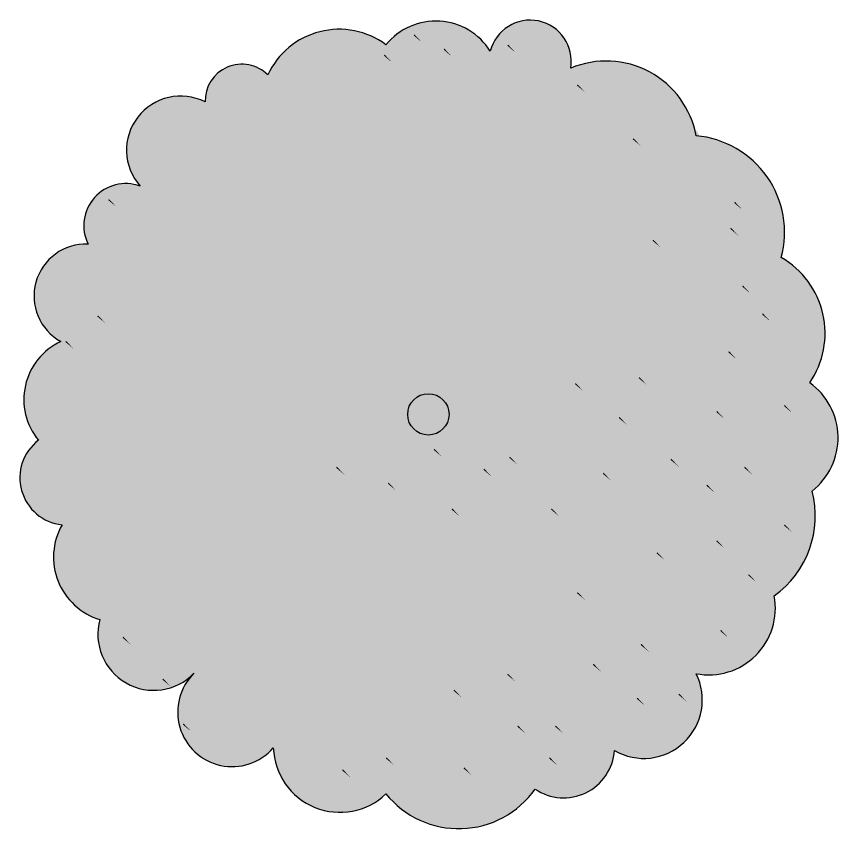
# Model space of a CAD drawing. Header units: metres. Extents: x 363418 to 1090844, y 5621240 to 16864471.
# Drawn here: x 1090836.27 to 1090844.18, y 16864463.42 to 16864471.23 of the extents above; entities that cross this region are included whole.
import ezdxf

# ---------------------------------------------------------------- set-up
doc = ezdxf.new("R2010")
doc.units = ezdxf.units.M
doc.header["$MEASUREMENT"] = 0
doc.layers.get('0').update_dxf_attribs({"color": 252})
doc.layers.add('HOUSE ENTRANCE', color=255, linetype='Continuous')
doc.layers.add('PFL-BAUM-2D-COL', color=7, linetype='Continuous')
doc.layers.get('0').off()
doc.layers.get('0').freeze()

# ---------------------------------------------------------------- blocks, each defined once
blk = doc.blocks.new('PFBDRC33')
h = blk.add_hatch(color=72)
edge = h.paths.add_edge_path()
edge.add_arc((-0.10735, 0.36852), 0.09435, 53.29827, 155.26435)
edge.add_arc((-0.2243, 0.37672), 0.04422, 45.02815, 181.5814)
edge.add_arc((-0.29797, 0.31748), 0.06507, 63.07611, 221.45398)
edge.add_arc((-0.36382, 0.22679), 0.05057, 70.25972, 205.92275)
edge.add_arc((-0.41167, 0.14213), 0.0626, 87.83435, 240.86239)
edge.add_arc((-0.40947, 0.01768), 0.07705, 115.09424, 219.33972)
edge.add_arc((-0.43433, -0.07625), 0.05691, 127.60232, 263.6733)
edge.add_arc((-0.37227, -0.17152), 0.07853, 150.47039, 253.12065)
edge.add_arc((-0.33021, -0.26445), 0.06726, 164.67232, 315.9546)
edge.add_arc((-0.23594, -0.35795), 0.06551, 134.49172, 319.07158)
edge.add_arc((-0.10631, -0.39818), 0.08018, 181.92224, 313.65698)
edge.add_arc((0.03656, -0.38557), 0.11246, 218.89624, 324.75846)
edge.add_arc((0.16269, -0.39965), 0.06129, 235.9949, 355.80187)
edge.add_arc((0.25903, -0.34318), 0.07039, 239.99213, 386.53527)
edge.add_arc((0.3372, -0.23309), 0.0801, 259.06005, 370.70846)
edge.add_arc((0.34698, -0.12206), 0.1183, 305.63666, 374.64566)
edge.add_arc((0.41167, -0.02815), 0.08108, 307.86781, 414.63773)
edge.add_arc((0.37229, 0.09748), 0.10483, 325.4071, 420.16728)
edge.add_arc((0.31193, 0.21872), 0.11653, 344.92951, 445.03848)
edge.add_arc((0.21384, 0.31472), 0.11002, 10.52021, 112.80877)
edge.add_arc((0.12242, 0.42441), 0.04947, 350.37317, 525.89117)
edge.add_arc((0.009, 0.3957), 0.0771, 31.91619, 141.05487)
blk.add_lwpolyline([(-0.05096, 0.44417, 0.476794), (-0.19304, 0.408, 0.678027), (-0.2685, 0.3755, 0.827109), (-0.34674, 0.2744, 0.672371), (-0.4093, 0.20469, 0.788535), (-0.44215, 0.08746, 0.489059), (-0.46906, -0.03116, 0.674959), (-0.4406, -0.13282, 0.480463), (-0.39508, -0.24667, 0.776255), (-0.28186, -0.31122, 1.040787), (-0.18645, -0.40087, 0.647763), (-0.05096, -0.45619, 0.497831), (0.12841, -0.45046, 0.576228), (0.22382, -0.40414, 0.743635), (0.322, -0.31173, 0.529743), (0.41591, -0.21821, 0.310551), (0.46144, -0.09215, 0.502783), (0.45859, 0.03797, 0.438762), (0.42444, 0.18842, 0.466887), (0.322, 0.33481, 0.478522), (0.17119, 0.41613, 0.961633), (0.07444, 0.43646, 0.5158)], format="xyb", close=True)
blk.add_circle((0, 0), 0.02485)
at = {"color": 94}
for points in [[(-0.00784, 0.4472), (-0.01672, 0.45671), (0.00534, 0.45693), (-0.00739, 0.47056)], [(-0.01757, 0.45544), (-0.01672, 0.45671), (-0.00784, 0.4472)], [(0.10467, 0.43497), (0.09579, 0.44448), (0.11784, 0.4447), (0.10511, 0.45833)], [(-0.04374, 0.42301), (-0.05262, 0.43251), (-0.03056, 0.43274), (-0.04329, 0.44636)], [(0.02807, 0.43019), (0.01919, 0.43969), (0.04125, 0.43992), (0.02852, 0.45354)], [(0.01833, 0.43842), (0.01919, 0.43969), (0.02807, 0.43019)], [(0.09493, 0.44321), (0.09579, 0.44448), (0.10467, 0.43497)], [(-0.05348, 0.43124), (-0.05262, 0.43251), (-0.04374, 0.42301)], [(0.18844, 0.38711), (0.17957, 0.39661), (0.20162, 0.39684), (0.18889, 0.41047)], [(0.17871, 0.39534), (0.17957, 0.39661), (0.18844, 0.38711)], [(-0.30614, 0.35396), (-0.31502, 0.36346), (-0.29296, 0.36369), (-0.30569, 0.37732)], [(0.25547, 0.32249), (0.24659, 0.332), (0.26865, 0.33222), (0.25592, 0.34585)], [(0.24573, 0.33073), (0.24659, 0.332), (0.25547, 0.32249)], [(-0.3752, 0.24934), (-0.38408, 0.25885), (-0.36203, 0.25907), (-0.37476, 0.2727)], [(0.37755, 0.24591), (0.36867, 0.25541), (0.39073, 0.25564), (0.378, 0.26927)], [(-0.38494, 0.25758), (-0.38408, 0.25885), (-0.3752, 0.24934)], [(0.36781, 0.25414), (0.36867, 0.25541), (0.37755, 0.24591)], [(0.37276, 0.2148), (0.36388, 0.2243), (0.38594, 0.22453), (0.37321, 0.23815)], [(0.27941, 0.20044), (0.27053, 0.20994), (0.29258, 0.21017), (0.27985, 0.22379)], [(0.36302, 0.22303), (0.36388, 0.2243), (0.37276, 0.2148)], [(0.26967, 0.20867), (0.27053, 0.20994), (0.27941, 0.20044)], [(0.38712, 0.14539), (0.37824, 0.1549), (0.4003, 0.15513), (0.38757, 0.16875)], [(0.37739, 0.15363), (0.37824, 0.1549), (0.38712, 0.14539)], [(-0.38843, 0.10949), (-0.39731, 0.119), (-0.37526, 0.11923), (-0.38799, 0.13285)], [(0.41106, 0.11189), (0.40218, 0.12139), (0.42424, 0.12162), (0.41151, 0.13525)], [(-0.39817, 0.11773), (-0.39731, 0.119), (-0.38843, 0.10949)], [(0.40132, 0.12012), (0.40218, 0.12139), (0.41106, 0.11189)], [(-0.42682, 0.07887), (-0.4357, 0.08838), (-0.41365, 0.0886), (-0.42638, 0.10223)], [(0.37037, 0.06642), (0.36149, 0.07592), (0.38354, 0.07615), (0.37081, 0.08977)], [(-0.43656, 0.08711), (-0.4357, 0.08838), (-0.42682, 0.07887)], [(0.36063, 0.07465), (0.36149, 0.07592), (0.37037, 0.06642)], [(0.18605, 0.02813), (0.17717, 0.03763), (0.19923, 0.03786), (0.1865, 0.05148)], [(0.26265, 0.03531), (0.25377, 0.04481), (0.27583, 0.04504), (0.2631, 0.05866)], [(0.25291, 0.04354), (0.25377, 0.04481), (0.26265, 0.03531)], [(0.17632, 0.03636), (0.17717, 0.03763), (0.18605, 0.02813)], [(0.43739, 0.0018), (0.42851, 0.0113), (0.45057, 0.01153), (0.43784, 0.02516)], [(0.23871, -0.01256), (0.22983, -0.00305), (0.25189, -0.00283), (0.23916, 0.0108)], [(0.356, -0.00538), (0.34712, 0.00413), (0.36918, 0.00435), (0.35645, 0.01798)], [(0.42765, 0.01004), (0.42851, 0.0113), (0.43739, 0.0018)], [(0.34627, 0.00286), (0.34712, 0.00413), (0.356, -0.00538)], [(0.22898, -0.00432), (0.22983, -0.00305), (0.23871, -0.01256)], [(0.0161, -0.05085), (0.00722, -0.04135), (0.02928, -0.04112), (0.01655, -0.02749)], [(-0.43511, -0.05564), (-0.44399, -0.04613), (-0.42193, -0.0459), (-0.43466, -0.03228)], [(0.10706, -0.06042), (0.09818, -0.05092), (0.12024, -0.05069), (0.10751, -0.03707)], [(0.30095, -0.06282), (0.29207, -0.05331), (0.31413, -0.05308), (0.3014, -0.03946)], [(-0.10119, -0.07239), (-0.11007, -0.06288), (-0.08801, -0.06266), (-0.10074, -0.04903)], [(0.00636, -0.04262), (0.00722, -0.04135), (0.0161, -0.05085)], [(0.38951, -0.07239), (0.38064, -0.06288), (0.40269, -0.06266), (0.38996, -0.04903)], [(0.07594, -0.07478), (0.06706, -0.06528), (0.08912, -0.06505), (0.07639, -0.05142)], [(0.09733, -0.05219), (0.09818, -0.05092), (0.10706, -0.06042)], [(0.21956, -0.07957), (0.21068, -0.07006), (0.23274, -0.06984), (0.22001, -0.05621)], [(0.29121, -0.05458), (0.29207, -0.05331), (0.30095, -0.06282)], [(-0.11093, -0.06415), (-0.11007, -0.06288), (-0.10119, -0.07239)], [(-0.03896, -0.09153), (-0.04784, -0.08203), (-0.02578, -0.0818), (-0.03851, -0.06818)], [(0.06621, -0.06655), (0.06706, -0.06528), (0.07594, -0.07478)], [(0.37978, -0.06415), (0.38064, -0.06288), (0.38951, -0.07239)], [(0.20983, -0.07133), (0.21068, -0.07006), (0.21956, -0.07957)], [(0.34403, -0.09393), (0.33516, -0.08442), (0.35721, -0.0842), (0.34448, -0.07057)], [(-0.04869, -0.0833), (-0.04784, -0.08203), (-0.03896, -0.09153)], [(0.3343, -0.08569), (0.33516, -0.08442), (0.34403, -0.09393)], [(0.03764, -0.12265), (0.02876, -0.11314), (0.05082, -0.11291), (0.03809, -0.09929)], [(0.15733, -0.12265), (0.14845, -0.11314), (0.17051, -0.11291), (0.15778, -0.09929)], [(0.02791, -0.11441), (0.02876, -0.11314), (0.03764, -0.12265)], [(0.14759, -0.11441), (0.14845, -0.11314), (0.15733, -0.12265)], [(0.43739, -0.14179), (0.42851, -0.13229), (0.45057, -0.13206), (0.43784, -0.11843)], [(-0.40638, -0.15615), (-0.41526, -0.14665), (-0.39321, -0.14642), (-0.40594, -0.13279)], [(0.356, -0.16094), (0.34712, -0.15143), (0.36918, -0.15121), (0.35645, -0.13758)], [(0.42765, -0.13356), (0.42851, -0.13229), (0.43739, -0.14179)], [(0.28419, -0.1753), (0.27531, -0.16579), (0.29737, -0.16556), (0.28464, -0.15194)], [(0.34627, -0.1527), (0.34712, -0.15143), (0.356, -0.16094)], [(0.27446, -0.16706), (0.27531, -0.16579), (0.28419, -0.1753)], [(0.3943, -0.20162), (0.38542, -0.19212), (0.40748, -0.19189), (0.39475, -0.17826)], [(0.38457, -0.19339), (0.38542, -0.19212), (0.3943, -0.20162)], [(0.18844, -0.22316), (0.17957, -0.21366), (0.20162, -0.21343), (0.18889, -0.1998)], [(0.17871, -0.21493), (0.17957, -0.21366), (0.18844, -0.22316)], [(0.36079, -0.26863), (0.35191, -0.25913), (0.37397, -0.2589), (0.36124, -0.24527)], [(-0.35804, -0.27676), (-0.36692, -0.26726), (-0.34486, -0.26703), (-0.35759, -0.25341)], [(0.26504, -0.28539), (0.25616, -0.27588), (0.27822, -0.27565), (0.26549, -0.26203)], [(0.35106, -0.2604), (0.35191, -0.25913), (0.36079, -0.26863)], [(-0.36777, -0.26853), (-0.36692, -0.26726), (-0.35804, -0.27676)], [(0.25531, -0.27715), (0.25616, -0.27588), (0.26504, -0.28539)], [(0.20759, -0.30932), (0.19871, -0.29981), (0.22077, -0.29958), (0.20804, -0.28596)], [(-0.31016, -0.32702), (-0.31904, -0.31752), (-0.29699, -0.31729), (-0.30972, -0.30366)], [(0.10467, -0.32128), (0.09579, -0.31178), (0.11784, -0.31155), (0.10511, -0.29793)], [(0.19786, -0.30108), (0.19871, -0.29981), (0.20759, -0.30932)], [(0.09493, -0.31305), (0.09579, -0.31178), (0.10467, -0.32128)], [(-0.3199, -0.31879), (-0.31904, -0.31752), (-0.31016, -0.32702)], [(0.04004, -0.34043), (0.03116, -0.33092), (0.05321, -0.3307), (0.04049, -0.31707)], [(0.31052, -0.34522), (0.30164, -0.33571), (0.3237, -0.33548), (0.31097, -0.32186)], [(0.0303, -0.33219), (0.03116, -0.33092), (0.04004, -0.34043)], [(0.26026, -0.35), (0.25138, -0.3405), (0.27343, -0.34027), (0.2607, -0.32664)], [(0.30079, -0.33698), (0.30164, -0.33571), (0.31052, -0.34522)], [(0.25052, -0.34177), (0.25138, -0.3405), (0.26026, -0.35)], [(-0.28551, -0.38111), (-0.29439, -0.37161), (-0.27233, -0.37138), (-0.28506, -0.35776)], [(0.11663, -0.38351), (0.10775, -0.374), (0.12981, -0.37377), (0.11708, -0.36015)], [(0.16211, -0.38351), (0.15323, -0.374), (0.17529, -0.37377), (0.16256, -0.36015)], [(-0.29524, -0.37288), (-0.29439, -0.37161), (-0.28551, -0.38111)], [(0.1069, -0.37527), (0.10775, -0.374), (0.11663, -0.38351)], [(0.15238, -0.37527), (0.15323, -0.374), (0.16211, -0.38351)], [(-0.04135, -0.4218), (-0.05023, -0.41229), (-0.02817, -0.41207), (-0.0409, -0.39844)], [(0.15493, -0.4218), (0.14605, -0.41229), (0.16811, -0.41207), (0.15538, -0.39844)], [(-0.09401, -0.43616), (-0.10289, -0.42665), (-0.08083, -0.42643), (-0.09356, -0.4128)], [(-0.05108, -0.41356), (-0.05023, -0.41229), (-0.04135, -0.4218)], [(0.052, -0.43376), (0.04312, -0.42426), (0.06518, -0.42403), (0.05245, -0.41041)], [(0.1452, -0.41356), (0.14605, -0.41229), (0.15493, -0.4218)], [(0.04227, -0.42553), (0.04312, -0.42426), (0.052, -0.43376)], [(-0.10375, -0.42792), (-0.10289, -0.42665), (-0.09401, -0.43616)]]:
    blk.add_solid(points, dxfattribs=at)
at = {"color": 74}
for points in [[(0.10386, 0.45609), (0.1205, 0.4675), (0.1156, 0.4525), (0.12236, 0.45713)], [(-0.00148, 0.45185), (0.01515, 0.46326), (0.01026, 0.44826), (0.01701, 0.4529)], [(0.12062, 0.43933), (0.13725, 0.45075), (0.13236, 0.43575), (0.13911, 0.44038)], [(0.1469, 0.43946), (0.16354, 0.45087), (0.15865, 0.43587), (0.1654, 0.44051)], [(0.0391, 0.43312), (0.05574, 0.44453), (0.05084, 0.42953), (0.0576, 0.43417)], [(0.06193, 0.42044), (0.07857, 0.43185), (0.07367, 0.41685), (0.08043, 0.42149)], [(0.03403, 0.40903), (0.05066, 0.42044), (0.04577, 0.40544), (0.05252, 0.41008)], [(0.19637, 0.41157), (0.213, 0.42298), (0.20811, 0.40798), (0.21486, 0.41261)], [(0.07993, 0.40104), (0.09656, 0.41245), (0.09167, 0.39745), (0.09842, 0.40209)], [(0.22115, 0.39865), (0.23779, 0.41006), (0.23289, 0.39506), (0.23965, 0.3997)], [(0.14456, 0.38908), (0.16119, 0.40049), (0.1563, 0.38549), (0.16305, 0.39012)], [(0.2044, 0.38429), (0.22103, 0.3957), (0.21614, 0.3807), (0.22289, 0.38534)], [(0.21397, 0.37711), (0.23061, 0.38852), (0.22571, 0.37352), (0.23247, 0.37816)], [(0.24076, 0.3824), (0.25739, 0.39381), (0.2525, 0.37881), (0.25925, 0.38345)], [(0.26185, 0.36514), (0.27848, 0.37656), (0.27359, 0.36156), (0.28034, 0.36619)], [(0.12301, 0.35796), (0.13965, 0.36938), (0.13475, 0.35438), (0.14151, 0.35901)], [(0.29057, 0.35318), (0.3072, 0.36459), (0.30231, 0.34959), (0.30906, 0.35422)], [(-0.33376, 0.34309), (-0.31713, 0.35451), (-0.32202, 0.33951), (-0.31527, 0.34414)], [(0.25945, 0.33403), (0.27609, 0.34544), (0.27119, 0.33044), (0.27795, 0.33508)], [(0.29057, 0.31728), (0.3072, 0.32869), (0.30231, 0.31369), (0.30906, 0.31833)], [(-0.36086, 0.31393), (-0.34423, 0.32534), (-0.34912, 0.31034), (-0.34237, 0.31498)], [(0.3169, 0.29813), (0.33353, 0.30955), (0.32864, 0.29455), (0.3354, 0.29918)], [(0.21876, 0.28856), (0.23539, 0.29997), (0.2305, 0.28497), (0.23725, 0.28961)], [(0.281, 0.28856), (0.29763, 0.29997), (0.29274, 0.28497), (0.29949, 0.28961)], [(0.34802, 0.29095), (0.36465, 0.30237), (0.35976, 0.28737), (0.36651, 0.292)], [(0.35236, 0.27969), (0.36899, 0.29111), (0.3641, 0.27611), (0.37086, 0.28074)], [(0.39295, 0.26701), (0.40958, 0.27843), (0.40469, 0.26343), (0.41144, 0.26806)], [(0.3169, 0.25745), (0.33353, 0.26886), (0.32864, 0.25386), (0.3354, 0.2585)], [(0.38534, 0.2556), (0.40197, 0.26701), (0.39708, 0.25202), (0.40383, 0.25665)], [(0.34982, 0.2518), (0.36646, 0.26321), (0.36157, 0.24821), (0.36832, 0.25284)], [(0.34095, 0.24546), (0.35758, 0.25687), (0.35269, 0.24187), (0.35944, 0.2465)], [(0.3935, 0.22873), (0.41013, 0.24014), (0.40524, 0.22514), (0.41199, 0.22978)], [(0.33207, 0.2239), (0.3487, 0.23531), (0.34381, 0.22032), (0.35056, 0.22495)], [(0.35363, 0.22517), (0.37026, 0.23658), (0.36537, 0.22158), (0.37212, 0.22622)], [(0.39421, 0.20742), (0.41085, 0.21883), (0.40595, 0.20383), (0.41271, 0.20846)], [(-0.27459, 0.20275), (-0.25796, 0.21416), (-0.26285, 0.19916), (-0.25609, 0.20379)], [(0.32408, 0.2024), (0.34072, 0.21382), (0.33582, 0.19882), (0.34258, 0.20345)], [(-0.4167, 0.18669), (-0.40007, 0.1981), (-0.40496, 0.18311), (-0.39821, 0.18774)], [(0.28339, 0.19523), (0.30002, 0.20664), (0.29513, 0.19164), (0.30188, 0.19627)], [(0.40547, 0.19283), (0.4221, 0.20424), (0.41721, 0.18925), (0.42396, 0.19388)], [(0.3552, 0.18326), (0.37183, 0.19467), (0.36694, 0.17967), (0.37369, 0.18431)], [(-0.45106, 0.16773), (-0.43443, 0.17914), (-0.43932, 0.16414), (-0.43257, 0.16877)], [(0.30015, 0.1689), (0.31678, 0.18031), (0.31189, 0.16531), (0.31864, 0.16995)], [(-0.13152, 0.15932), (-0.11488, 0.17074), (-0.11978, 0.15574), (-0.11302, 0.16037)], [(-0.47387, 0.14911), (-0.45723, 0.16052), (-0.46213, 0.14552), (-0.45537, 0.15015)], [(0.2427, 0.15454), (0.25933, 0.16595), (0.25444, 0.15095), (0.26119, 0.15559)], [(0.32887, 0.15454), (0.3455, 0.16595), (0.34061, 0.15095), (0.34736, 0.15559)], [(0.40055, 0.14909), (0.41719, 0.1605), (0.4123, 0.1455), (0.41905, 0.15014)], [(0.37519, 0.13007), (0.39182, 0.14148), (0.38693, 0.12648), (0.39368, 0.13112)], [(0.42338, 0.12627), (0.44002, 0.13768), (0.43512, 0.12268), (0.44188, 0.12731)], [(0.44616, 0.11625), (0.46279, 0.12766), (0.4579, 0.11266), (0.46465, 0.1173)], [(0.281, 0.10668), (0.29763, 0.11809), (0.29274, 0.10309), (0.29949, 0.10772)], [(0.34563, 0.10668), (0.36226, 0.11809), (0.35737, 0.10309), (0.36412, 0.10772)], [(0.38392, 0.10428), (0.40056, 0.1157), (0.39567, 0.1007), (0.40242, 0.10533)], [(0.40816, 0.10217), (0.4248, 0.11359), (0.41991, 0.09859), (0.42666, 0.10322)], [(0.42465, 0.10091), (0.44128, 0.11232), (0.43639, 0.09732), (0.44315, 0.10195)], [(0.30493, 0.09232), (0.32157, 0.10373), (0.31667, 0.08873), (0.32343, 0.09336)], [(0.38787, 0.08442), (0.40451, 0.09584), (0.39961, 0.08084), (0.40637, 0.08547)], [(0.40547, 0.08035), (0.4221, 0.09176), (0.41721, 0.07676), (0.42396, 0.0814)], [(0.45002, 0.08062), (0.46665, 0.09203), (0.46176, 0.07703), (0.46851, 0.08167)], [(0.29057, 0.06599), (0.3072, 0.0774), (0.30231, 0.0624), (0.30906, 0.06704)], [(0.34348, 0.06413), (0.36012, 0.07555), (0.35522, 0.06055), (0.36198, 0.06518)], [(0.39295, 0.05906), (0.40958, 0.07048), (0.40469, 0.05548), (0.41144, 0.06011)], [(0.4294, 0.0636), (0.44604, 0.07501), (0.44115, 0.06001), (0.4479, 0.06465)], [(0.38153, 0.05403), (0.39816, 0.06544), (0.39327, 0.05044), (0.40002, 0.05507)], [(-0.46959, 0.04716), (-0.45296, 0.05857), (-0.45785, 0.04357), (-0.45109, 0.0482)], [(0.32887, 0.04206), (0.3455, 0.05347), (0.34061, 0.03847), (0.34736, 0.04311)], [(0.38026, 0.04004), (0.3969, 0.05146), (0.392, 0.03646), (0.39876, 0.04109)], [(0.41958, 0.04765), (0.43621, 0.05906), (0.43132, 0.04406), (0.43807, 0.0487)], [(0.35041, 0.03009), (0.36705, 0.04151), (0.36215, 0.02651), (0.36891, 0.03114)], [(0.4348, 0.03243), (0.45143, 0.04385), (0.44654, 0.02885), (0.45329, 0.03348)], [(0.29296, 0.0277), (0.3096, 0.03911), (0.30471, 0.02411), (0.31146, 0.02875)], [(0.3828, 0.01849), (0.39943, 0.0299), (0.39454, 0.0149), (0.40129, 0.01953)], [(0.39829, 0.0277), (0.41492, 0.03911), (0.41003, 0.02411), (0.41678, 0.02875)], [(-0.47541, 0.01813), (-0.45878, 0.02954), (-0.46367, 0.01454), (-0.45692, 0.01917)], [(0.09189, 0.01095), (0.10853, 0.02236), (0.10364, 0.00736), (0.11039, 0.01199)], [(0.32826, 0.01722), (0.3449, 0.02863), (0.34001, 0.01363), (0.34676, 0.01827)], [(0.40943, 0.01722), (0.42607, 0.02863), (0.42117, 0.01363), (0.42793, 0.01827)], [(0.41958, 0.002), (0.43621, 0.01342), (0.43132, -0.00158), (0.43807, 0.00305)], [(0.30015, -0.01059), (0.31678, 0.00082), (0.31189, -0.01418), (0.31864, -0.00954)], [(0.39111, -0.00341), (0.40774, 0.008), (0.40285, -0.007), (0.4096, -0.00236)], [(0.44368, -0.00434), (0.46031, 0.00708), (0.45542, -0.00792), (0.46217, -0.00329)], [(-0.46576, -0.01194), (-0.44913, -0.00053), (-0.45402, -0.01553), (-0.44727, -0.0109)], [(0.32192, -0.01321), (0.33856, -0.0018), (0.33366, -0.0168), (0.34042, -0.01217)], [(0.41958, -0.01955), (0.43621, -0.00814), (0.43132, -0.02314), (0.43807, -0.01851)], [(0.45128, -0.01702), (0.46792, -0.0056), (0.46303, -0.0206), (0.46978, -0.01597)], [(0.17807, -0.02734), (0.1947, -0.01593), (0.18981, -0.03093), (0.19656, -0.0263)], [(0.32192, -0.03096), (0.33856, -0.01955), (0.33366, -0.03455), (0.34042, -0.02992)], [(0.35236, -0.02589), (0.36899, -0.01448), (0.3641, -0.02948), (0.37086, -0.02485)], [(0.37773, -0.02209), (0.39436, -0.01068), (0.38947, -0.02568), (0.39622, -0.02104)], [(0.40786, -0.03452), (0.42449, -0.02311), (0.4196, -0.03811), (0.42636, -0.03348)], [(0.1278, -0.04649), (0.14443, -0.03508), (0.13954, -0.05008), (0.14629, -0.04544)], [(0.23188, -0.04618), (0.24851, -0.03477), (0.24362, -0.04977), (0.25037, -0.04513)], [(0.35999, -0.0441), (0.37662, -0.03268), (0.37173, -0.04768), (0.37848, -0.04305)], [(0.3935, -0.04888), (0.41013, -0.03747), (0.40524, -0.05247), (0.41199, -0.04784)], [(0.43607, -0.04872), (0.4527, -0.0373), (0.44781, -0.0523), (0.45456, -0.04767)], [(0.25471, -0.05886), (0.27134, -0.04745), (0.26645, -0.06245), (0.2732, -0.05781)], [(0.32826, -0.05506), (0.3449, -0.04364), (0.34001, -0.05864), (0.34676, -0.05401)], [(0.41704, -0.06013), (0.43368, -0.04872), (0.42878, -0.06372), (0.43554, -0.05908)], [(0.35617, -0.07027), (0.3728, -0.05886), (0.36791, -0.07386), (0.37466, -0.06923)], [(0.44494, -0.08042), (0.46158, -0.069), (0.45668, -0.084), (0.46344, -0.07937)], [(0.26992, -0.08929), (0.28656, -0.07788), (0.28167, -0.09288), (0.28842, -0.08825)], [(0.29057, -0.08717), (0.3072, -0.07576), (0.30231, -0.09076), (0.30906, -0.08613)], [(0.39548, -0.08295), (0.41211, -0.07154), (0.40722, -0.08654), (0.41398, -0.08191)], [(0.40309, -0.08802), (0.41972, -0.07661), (0.41483, -0.09161), (0.42159, -0.08698)], [(0.24748, -0.09435), (0.26412, -0.08294), (0.25923, -0.09794), (0.26598, -0.09331)], [(0.31051, -0.0931), (0.32714, -0.08168), (0.32225, -0.09668), (0.329, -0.09205)], [(0.41831, -0.10451), (0.43494, -0.0931), (0.43005, -0.1081), (0.4368, -0.10346)], [(0.07035, -0.1135), (0.08698, -0.10209), (0.08209, -0.11709), (0.08885, -0.11245)], [(0.26485, -0.11085), (0.28149, -0.09944), (0.27659, -0.11444), (0.28335, -0.1098)], [(0.28895, -0.11972), (0.30558, -0.10831), (0.30069, -0.12331), (0.30744, -0.11868)], [(0.32065, -0.11465), (0.33729, -0.10324), (0.3324, -0.11824), (0.33915, -0.11361)], [(0.39041, -0.11085), (0.40704, -0.09944), (0.40215, -0.11444), (0.4089, -0.1098)], [(0.39829, -0.11111), (0.41492, -0.09969), (0.41003, -0.11469), (0.41678, -0.11006)], [(0.44377, -0.11111), (0.4604, -0.09969), (0.45551, -0.11469), (0.46226, -0.11006)], [(-0.21583, -0.12421), (-0.19919, -0.11279), (-0.20409, -0.12779), (-0.19733, -0.12316)], [(0.30493, -0.12307), (0.32157, -0.11166), (0.31667, -0.12666), (0.32343, -0.12203)], [(0.17567, -0.13504), (0.19231, -0.12363), (0.18741, -0.13862), (0.19417, -0.13399)], [(0.23791, -0.13504), (0.25454, -0.12363), (0.24965, -0.13862), (0.2564, -0.13399)], [(0.25978, -0.13494), (0.27641, -0.12353), (0.27152, -0.13853), (0.27827, -0.13389)], [(0.37138, -0.13748), (0.38802, -0.12606), (0.38313, -0.14106), (0.38988, -0.13643)], [(0.40055, -0.13114), (0.41719, -0.11972), (0.4123, -0.13472), (0.41905, -0.13009)], [(0.3935, -0.15179), (0.41013, -0.14038), (0.40524, -0.15538), (0.41199, -0.15074)], [(-0.42275, -0.16854), (-0.40612, -0.15713), (-0.41101, -0.17213), (-0.40426, -0.1675)], [(0.29529, -0.16284), (0.31192, -0.15142), (0.30703, -0.16642), (0.31378, -0.16179)], [(0.36717, -0.16136), (0.3838, -0.14995), (0.37891, -0.16495), (0.38566, -0.16032)], [(0.41324, -0.16664), (0.42987, -0.15523), (0.42498, -0.17023), (0.43173, -0.16559)], [(0.32408, -0.17572), (0.34072, -0.16431), (0.33582, -0.17931), (0.34258, -0.17468)], [(0.4318, -0.17572), (0.44843, -0.16431), (0.44354, -0.17931), (0.45029, -0.17468)], [(0.21876, -0.18051), (0.23539, -0.1691), (0.2305, -0.1841), (0.23725, -0.17946)], [(0.2427, -0.18051), (0.25933, -0.1691), (0.25444, -0.1841), (0.26119, -0.17946)], [(0.42701, -0.18769), (0.44364, -0.17628), (0.43875, -0.19128), (0.44551, -0.18664)], [(0.28134, -0.19454), (0.29797, -0.18312), (0.29308, -0.19812), (0.29983, -0.19349)], [(0.41451, -0.19327), (0.43114, -0.18186), (0.42625, -0.19686), (0.433, -0.19222)], [(0.31305, -0.19961), (0.32968, -0.1882), (0.32479, -0.2032), (0.33154, -0.19856)], [(0.36956, -0.19965), (0.3862, -0.18824), (0.3813, -0.20324), (0.38806, -0.19861)], [(0.21637, -0.21401), (0.233, -0.2026), (0.22811, -0.2176), (0.23486, -0.21297)], [(0.25227, -0.20923), (0.2689, -0.19781), (0.26401, -0.21281), (0.27077, -0.20818)], [(0.33605, -0.2188), (0.35268, -0.20739), (0.34779, -0.22239), (0.35454, -0.21775)], [(-0.39655, -0.22768), (-0.37992, -0.21626), (-0.38481, -0.23126), (-0.37805, -0.22663)], [(0.25724, -0.2275), (0.27388, -0.21609), (0.26898, -0.23109), (0.27574, -0.22646)], [(0.29775, -0.22359), (0.31438, -0.21217), (0.30949, -0.22717), (0.31625, -0.22254)], [(0.24202, -0.23765), (0.25866, -0.22624), (0.25376, -0.24123), (0.26052, -0.2366)], [(0.34222, -0.23384), (0.35885, -0.22243), (0.35396, -0.23743), (0.36071, -0.2328)], [(0.29402, -0.23892), (0.31065, -0.2275), (0.30576, -0.2425), (0.31252, -0.23787)], [(0.38026, -0.24526), (0.3969, -0.23384), (0.392, -0.24884), (0.39876, -0.24421)], [(0.23312, -0.2547), (0.24976, -0.24329), (0.24486, -0.25829), (0.25162, -0.25365)], [(0.26903, -0.24991), (0.28566, -0.2385), (0.28077, -0.2535), (0.28752, -0.24887)], [(0.30972, -0.25231), (0.32635, -0.24089), (0.32146, -0.25589), (0.32821, -0.25126)], [(-0.09787, -0.26808), (-0.08123, -0.25667), (-0.08613, -0.27167), (-0.07937, -0.26703)], [(0.37435, -0.26666), (0.39098, -0.25525), (0.38609, -0.27025), (0.39284, -0.26562)], [(0.18525, -0.26906), (0.20188, -0.25765), (0.19699, -0.27264), (0.20374, -0.26801)], [(0.28007, -0.27062), (0.2967, -0.2592), (0.29181, -0.2742), (0.29857, -0.26957)], [(0.31813, -0.2698), (0.33477, -0.25839), (0.32988, -0.27339), (0.33663, -0.26876)], [(0.33857, -0.28768), (0.35521, -0.27627), (0.35031, -0.29127), (0.35707, -0.28664)], [(-0.38684, -0.29299), (-0.37021, -0.28158), (-0.3751, -0.29658), (-0.36835, -0.29194)], [(0.15652, -0.2906), (0.17316, -0.27918), (0.16826, -0.29418), (0.17502, -0.28955)], [(0.29775, -0.29299), (0.31438, -0.28158), (0.30949, -0.29658), (0.31625, -0.29194)], [(0.35041, -0.2906), (0.36705, -0.27918), (0.36215, -0.29418), (0.36891, -0.28955)], [(0.22046, -0.29851), (0.2371, -0.2871), (0.2322, -0.3021), (0.23896, -0.29747)], [(0.24076, -0.30739), (0.25739, -0.29598), (0.2525, -0.31097), (0.25925, -0.30634)], [(0.31302, -0.30556), (0.32966, -0.29415), (0.32477, -0.30915), (0.33152, -0.30452)], [(0.2788, -0.31373), (0.29544, -0.30232), (0.29054, -0.31731), (0.2973, -0.31268)], [(0.13498, -0.33367), (0.15161, -0.32226), (0.14672, -0.33726), (0.15347, -0.33263)], [(0.20918, -0.33607), (0.22582, -0.32466), (0.22093, -0.33965), (0.22768, -0.33502)], [(0.26704, -0.32855), (0.28367, -0.31714), (0.27878, -0.33214), (0.28553, -0.32751)], [(-0.29817, -0.33881), (-0.28153, -0.32739), (-0.28643, -0.34239), (-0.27967, -0.33776)], [(-0.27534, -0.34641), (-0.2587, -0.335), (-0.2636, -0.35), (-0.25684, -0.34537)], [(0.22554, -0.34416), (0.24217, -0.33275), (0.23728, -0.34775), (0.24403, -0.34311)], [(0.28134, -0.34289), (0.29797, -0.33148), (0.29308, -0.34648), (0.29983, -0.34184)], [(0.20271, -0.35684), (0.21934, -0.34543), (0.21445, -0.36043), (0.2212, -0.35579)], [(-0.26646, -0.35783), (-0.24983, -0.34641), (-0.25472, -0.36141), (-0.24797, -0.35678)], [(-0.04455, -0.36718), (-0.02791, -0.35577), (-0.03281, -0.37077), (-0.02605, -0.36613)], [(0.02726, -0.36718), (0.0439, -0.35577), (0.03901, -0.37077), (0.04576, -0.36613)], [(0.13422, -0.36064), (0.15086, -0.34923), (0.14596, -0.36423), (0.15272, -0.3596)], [(0.281, -0.36239), (0.29763, -0.35098), (0.29274, -0.36598), (0.29949, -0.36135)], [(0.21666, -0.37713), (0.23329, -0.36571), (0.2284, -0.38071), (0.23515, -0.37608)], [(0.26193, -0.37453), (0.27856, -0.36312), (0.27367, -0.37812), (0.28042, -0.37348)], [(0.29529, -0.37079), (0.31192, -0.35937), (0.30703, -0.37437), (0.31378, -0.36974)], [(-0.25998, -0.38633), (-0.24335, -0.37491), (-0.24824, -0.38991), (-0.24148, -0.38528)], [(0.06317, -0.37915), (0.0798, -0.36773), (0.07491, -0.38273), (0.08166, -0.3781)], [(0.19722, -0.38154), (0.21385, -0.37013), (0.20896, -0.38513), (0.21571, -0.38049)], [(-0.24138, -0.39497), (-0.22474, -0.38355), (-0.22963, -0.39855), (-0.22288, -0.39392)], [(-0.14029, -0.3959), (-0.12366, -0.38449), (-0.12855, -0.39949), (-0.1218, -0.39485)], [(0.04881, -0.3935), (0.06544, -0.38209), (0.06055, -0.39709), (0.0673, -0.39246)], [(0.08222, -0.39488), (0.09886, -0.38347), (0.09397, -0.39847), (0.10072, -0.39383)], [(0.171, -0.39488), (0.18763, -0.38347), (0.18274, -0.39847), (0.1895, -0.39383)], [(0.23822, -0.39488), (0.25485, -0.38347), (0.24996, -0.39847), (0.25671, -0.39383)], [(0.26663, -0.3935), (0.28327, -0.38209), (0.27837, -0.39709), (0.28513, -0.39246)], [(0.00572, -0.39829), (0.02235, -0.38688), (0.01746, -0.40188), (0.02422, -0.39724)], [(0.12281, -0.40629), (0.13944, -0.39488), (0.13455, -0.40988), (0.1413, -0.40524)], [(0.25149, -0.40614), (0.26813, -0.39473), (0.26323, -0.40973), (0.26999, -0.40509)], [(0.07842, -0.41136), (0.09505, -0.39995), (0.09016, -0.41495), (0.09691, -0.41032)], [(0.17567, -0.41504), (0.19231, -0.40363), (0.18741, -0.41863), (0.19417, -0.414)], [(0.20061, -0.40774), (0.21724, -0.39632), (0.21235, -0.41132), (0.21911, -0.40669)], [(-0.02061, -0.41983), (-0.00398, -0.40842), (-0.00887, -0.42342), (-0.00212, -0.41878)], [(0.0074, -0.42151), (0.02403, -0.41009), (0.01914, -0.42509), (0.02589, -0.42046)], [(0.06574, -0.42404), (0.08237, -0.41263), (0.07748, -0.42763), (0.08423, -0.423)], [(0.09429, -0.42222), (0.11092, -0.41081), (0.10603, -0.42581), (0.11278, -0.42118)], [(0.14696, -0.43073), (0.16359, -0.41931), (0.1587, -0.43431), (0.16545, -0.42968)], [(-0.14269, -0.43898), (-0.12605, -0.42756), (-0.13095, -0.44256), (-0.12419, -0.43793)], [(-0.05728, -0.43799), (-0.04065, -0.42658), (-0.04554, -0.44158), (-0.03879, -0.43694)], [(-0.023, -0.44616), (-0.00637, -0.43474), (-0.01126, -0.44974), (-0.00451, -0.44511)], [(0.0112, -0.4456), (0.02784, -0.43419), (0.02294, -0.44919), (0.0297, -0.44455)], [(0.06265, -0.4435), (0.07928, -0.43209), (0.07439, -0.44708), (0.08114, -0.44245)], [(0.11886, -0.44094), (0.13549, -0.42953), (0.1306, -0.44453), (0.13735, -0.4399)], [(-0.15451, -0.45116), (-0.13788, -0.43975), (-0.14277, -0.45475), (-0.13602, -0.45011)], [(-0.05728, -0.45321), (-0.04065, -0.44179), (-0.04554, -0.45679), (-0.03879, -0.45216)], [(0.09237, -0.44687), (0.109, -0.43545), (0.10411, -0.45045), (0.11086, -0.44582)], [(0.15973, -0.44861), (0.17637, -0.43719), (0.17148, -0.45219), (0.17823, -0.44756)], [(0.17807, -0.45094), (0.1947, -0.43953), (0.18981, -0.45453), (0.19656, -0.4499)], [(-0.12385, -0.46393), (-0.10722, -0.45252), (-0.11211, -0.46752), (-0.10536, -0.46289)], [(0.03205, -0.46051), (0.04869, -0.4491), (0.04379, -0.4641), (0.05055, -0.45947)], [(0.06066, -0.46208), (0.0773, -0.45067), (0.07241, -0.46567), (0.07916, -0.46104)], [(-0.02421, -0.46649), (-0.00758, -0.45507), (-0.01247, -0.47007), (-0.00572, -0.46544)], [(-0.00378, -0.47415), (0.01286, -0.46274), (0.00797, -0.47774), (0.01472, -0.4731)], [(0.07514, -0.47009), (0.09177, -0.45868), (0.08688, -0.47367), (0.09363, -0.46904)], [(0.04221, -0.4767), (0.05884, -0.46529), (0.05395, -0.48029), (0.06071, -0.47566)], [(0.02248, -0.49163), (0.03911, -0.48021), (0.03422, -0.49521), (0.04097, -0.49058)]]:
    blk.add_solid(points, dxfattribs=at)
at = {"color": 104}
for points in [[(-0.10763, 0.45828), (-0.10032, 0.4423), (-0.1169, 0.44566)], [(-0.07585, 0.44355), (-0.09335, 0.44514), (-0.08222, 0.45786)], [(-0.01362, 0.44381), (-0.03112, 0.4454), (-0.01998, 0.45813)], [(-0.12598, 0.43208), (-0.14348, 0.43367), (-0.13235, 0.44639)], [(0.09469, 0.43588), (0.07719, 0.43747), (0.08833, 0.4502)], [(-0.16482, 0.43708), (-0.15752, 0.4211), (-0.17409, 0.42446)], [(-0.07346, 0.42919), (-0.09096, 0.43078), (-0.07982, 0.4435)], [(-0.05192, 0.42679), (-0.06942, 0.42839), (-0.05828, 0.44111)], [(0.01271, 0.42919), (-0.00479, 0.43078), (0.00635, 0.4435)], [(0.15176, 0.42701), (0.13426, 0.4286), (0.1454, 0.44132)], [(0.12386, 0.4194), (0.10636, 0.42099), (0.1175, 0.43371)], [(-0.00644, 0.40526), (-0.02394, 0.40685), (-0.0128, 0.41957)], [(0.01989, 0.40526), (0.00239, 0.40685), (0.01353, 0.41957)], [(0.10611, 0.40925), (0.08861, 0.41084), (0.09974, 0.42357)], [(0.13479, 0.41004), (0.11729, 0.41163), (0.12843, 0.42436)], [(0.14542, 0.40925), (0.12792, 0.41084), (0.13906, 0.42357)], [(-0.21948, 0.39943), (-0.23698, 0.40102), (-0.22584, 0.41374)], [(-0.13359, 0.39277), (-0.15109, 0.39436), (-0.13996, 0.40708)], [(-0.01362, 0.39568), (-0.03112, 0.39727), (-0.01998, 0.41)], [(0.1822, 0.3915), (0.1647, 0.39309), (0.17584, 0.40582)], [(0.07016, 0.3885), (0.05266, 0.39009), (0.0638, 0.40282)], [(0.2621, 0.39023), (0.2446, 0.39182), (0.25574, 0.40455)], [(-0.24454, 0.37788), (-0.26204, 0.37947), (-0.2509, 0.39219)], [(0.03665, 0.37893), (0.01915, 0.38052), (0.03029, 0.39325)], [(0.12894, 0.37882), (0.11144, 0.38041), (0.12257, 0.39314)], [(0.1707, 0.37175), (0.1532, 0.37334), (0.16433, 0.38607)], [(0.22096, 0.37175), (0.20346, 0.37334), (0.2146, 0.38607)], [(0.0941, 0.36696), (0.0766, 0.36855), (0.08773, 0.38128)], [(0.19362, 0.36234), (0.17612, 0.36393), (0.18725, 0.37665)], [(0.26464, 0.36487), (0.24714, 0.36646), (0.25827, 0.37919)], [(0.29508, 0.37121), (0.27758, 0.3728), (0.28871, 0.38553)], [(0.29888, 0.36995), (0.28138, 0.37154), (0.29252, 0.38426)], [(0.12282, 0.35739), (0.10532, 0.35898), (0.11646, 0.37171)], [(0.22279, 0.35219), (0.20529, 0.35378), (0.21642, 0.36651)], [(0.2342, 0.35473), (0.2167, 0.35632), (0.22784, 0.36904)], [(0.17459, 0.34205), (0.15709, 0.34364), (0.16823, 0.35636)], [(0.17139, 0.35684), (0.17869, 0.34086), (0.16212, 0.34422)], [(0.20421, 0.34303), (0.18671, 0.34462), (0.19784, 0.35735)], [(0.28366, 0.34966), (0.26616, 0.35125), (0.2773, 0.36397)], [(-0.33916, 0.33943), (-0.35666, 0.34102), (-0.34553, 0.35374)], [(0.0558, 0.34064), (0.0383, 0.34223), (0.04944, 0.35495)], [(0.0917, 0.34064), (0.0742, 0.34223), (0.08534, 0.35495)], [(0.30776, 0.33444), (0.29026, 0.33603), (0.3014, 0.34876)], [(0.11085, 0.32389), (0.09335, 0.32548), (0.10449, 0.3382)], [(0.19942, 0.32867), (0.18192, 0.33026), (0.19306, 0.34299)], [(0.23293, 0.32937), (0.21543, 0.33096), (0.22657, 0.34368)], [(0.32932, 0.32683), (0.31182, 0.32842), (0.32296, 0.34115)], [(0.15394, 0.3191), (0.13644, 0.32069), (0.14758, 0.33341)], [(0.24114, 0.33402), (0.24845, 0.31804), (0.23187, 0.32139)], [(0.29381, 0.31669), (0.27631, 0.31828), (0.28744, 0.331)], [(0.1683, 0.30953), (0.1508, 0.31112), (0.16194, 0.32384)], [(0.22532, 0.30401), (0.20782, 0.3056), (0.21896, 0.31832)], [(0.26405, 0.31192), (0.24655, 0.31351), (0.25769, 0.32624)], [(0.29187, 0.32261), (0.29918, 0.30663), (0.2826, 0.30998)], [(0.32425, 0.30781), (0.30675, 0.3094), (0.31788, 0.32213)], [(0.35595, 0.30781), (0.33845, 0.3094), (0.34959, 0.32213)], [(0.36458, 0.31192), (0.34709, 0.31351), (0.35822, 0.32624)], [(0.08692, 0.29277), (0.06942, 0.29437), (0.08055, 0.30709)], [(0.26904, 0.3112), (0.27635, 0.29521), (0.25977, 0.29857)], [(0.38132, 0.29513), (0.36382, 0.29672), (0.37495, 0.30945)], [(0.11564, 0.29038), (0.09814, 0.29197), (0.10928, 0.3047)], [(0.21378, 0.28799), (0.19628, 0.28958), (0.20742, 0.3023)], [(0.3109, 0.30612), (0.3182, 0.29014), (0.30163, 0.2935)], [(0.33186, 0.28245), (0.31436, 0.28404), (0.32549, 0.29677)], [(0.19942, 0.27602), (0.18192, 0.27761), (0.19306, 0.29034)], [(0.24114, 0.29091), (0.24845, 0.27493), (0.23187, 0.27828)], [(0.27362, 0.27602), (0.25612, 0.27761), (0.26726, 0.29034)], [(0.29948, 0.29345), (0.30678, 0.27746), (0.29021, 0.28082)], [(0.38852, 0.27602), (0.37102, 0.27761), (0.38216, 0.29034)], [(0.16112, 0.26645), (0.14362, 0.26804), (0.15476, 0.28076)], [(0.27919, 0.28457), (0.28649, 0.26859), (0.26992, 0.27194)], [(0.32171, 0.26597), (0.30421, 0.26756), (0.31535, 0.28028)], [(0.35215, 0.26724), (0.33465, 0.26883), (0.34578, 0.28155)], [(0.25763, 0.27443), (0.26493, 0.25844), (0.24836, 0.2618)], [(0.28426, 0.27569), (0.29157, 0.25971), (0.27499, 0.26306)], [(0.17309, 0.2473), (0.15559, 0.24889), (0.16673, 0.26162)], [(0.25448, 0.24491), (0.23698, 0.2465), (0.24811, 0.25923)], [(0.30714, 0.24491), (0.28964, 0.2465), (0.30077, 0.25923)], [(0.27792, 0.25667), (0.28522, 0.24069), (0.26865, 0.24405)], [(0.28173, 0.2478), (0.28903, 0.23181), (0.27246, 0.23517)], [(0.3388, 0.25287), (0.3461, 0.23689), (0.32953, 0.24024)], [(0.40034, 0.23427), (0.38284, 0.23586), (0.39398, 0.24859)], [(0.41683, 0.24188), (0.39933, 0.24347), (0.41046, 0.25619)], [(0.22336, 0.22816), (0.20586, 0.22975), (0.21699, 0.24247)], [(0.32231, 0.24653), (0.32961, 0.23055), (0.31304, 0.2339)], [(-0.39427, 0.23435), (-0.38697, 0.21837), (-0.40354, 0.22172)], [(0.21618, 0.21858), (0.19868, 0.22018), (0.20981, 0.2329)], [(0.26166, 0.2138), (0.24416, 0.21539), (0.25529, 0.22811)], [(0.2627, 0.23385), (0.27001, 0.21787), (0.25343, 0.22122)], [(0.31977, 0.22878), (0.32708, 0.21279), (0.3105, 0.21615)], [(0.19463, 0.20662), (0.17713, 0.20821), (0.18827, 0.22093)], [(0.30329, 0.22117), (0.31059, 0.20519), (0.29402, 0.20854)], [(0.3957, 0.21141), (0.3782, 0.213), (0.38934, 0.22572)], [(0.34641, 0.20849), (0.35371, 0.19251), (0.33714, 0.19586)], [(0.35468, 0.2013), (0.33718, 0.20289), (0.34832, 0.21562)], [(-0.40882, 0.18659), (-0.42632, 0.18818), (-0.41519, 0.2009)], [(0.31851, 0.20088), (0.32581, 0.1849), (0.30923, 0.18825)], [(0.37878, 0.19116), (0.36128, 0.19275), (0.37242, 0.20547)], [(0.3978, 0.18609), (0.3803, 0.18768), (0.39144, 0.2004)], [(-0.42402, 0.17975), (-0.44152, 0.18134), (-0.43038, 0.19406)], [(0.24251, 0.17551), (0.22501, 0.1771), (0.23614, 0.18982)], [(0.26143, 0.19708), (0.26874, 0.18109), (0.25216, 0.18445)], [(0.35468, 0.17467), (0.33718, 0.17626), (0.34832, 0.18899)], [(0.41007, 0.17551), (0.39257, 0.1771), (0.4037, 0.18982)], [(0.33372, 0.18693), (0.34103, 0.17095), (0.32445, 0.17431)], [(0.42317, 0.16453), (0.40567, 0.16612), (0.41681, 0.17885)], [(0.30474, 0.15397), (0.28724, 0.15556), (0.29838, 0.16828)], [(0.37117, 0.15819), (0.35367, 0.15978), (0.36481, 0.17251)], [(0.40668, 0.15819), (0.38918, 0.15978), (0.40032, 0.17251)], [(0.25687, 0.1444), (0.23937, 0.14599), (0.25051, 0.15871)], [(0.44836, 0.1444), (0.43086, 0.14599), (0.442, 0.15871)], [(0.20181, 0.13482), (0.18431, 0.13641), (0.19545, 0.14914)], [(0.2069, 0.1565), (0.2142, 0.14052), (0.19763, 0.14387)], [(0.27031, 0.15397), (0.27761, 0.13798), (0.26104, 0.14134)], [(0.31343, 0.1565), (0.32074, 0.14052), (0.30416, 0.14387)], [(0.36937, 0.13722), (0.35187, 0.13881), (0.36301, 0.15153)], [(0.30329, 0.14255), (0.31059, 0.12657), (0.29402, 0.12993)], [(-0.44063, 0.11839), (-0.45813, 0.11998), (-0.447, 0.1327)], [(0.23607, 0.13368), (0.24337, 0.1177), (0.2268, 0.12105)], [(0.34007, 0.13748), (0.34737, 0.1215), (0.3308, 0.12485)], [(0.37371, 0.11761), (0.35621, 0.11921), (0.36734, 0.13193)], [(0.26884, 0.11089), (0.25134, 0.11248), (0.26247, 0.12521)], [(0.33246, 0.1248), (0.33976, 0.10882), (0.32319, 0.11217)], [(0.38385, 0.10493), (0.36635, 0.10653), (0.37749, 0.11925)], [(0.38893, 0.10874), (0.37143, 0.11033), (0.38256, 0.12305)], [(0.4739, 0.09733), (0.4564, 0.09892), (0.46754, 0.11164)], [(0.24875, 0.10071), (0.25605, 0.08473), (0.23948, 0.08808)], [(0.26524, 0.10071), (0.27254, 0.08473), (0.25597, 0.08808)], [(0.38893, 0.08591), (0.37143, 0.08751), (0.38256, 0.10023)], [(0.46033, 0.08935), (0.44283, 0.09094), (0.45397, 0.10367)], [(0.36863, 0.08338), (0.35114, 0.08497), (0.36227, 0.09769)], [(0.44346, 0.07577), (0.42596, 0.07736), (0.4371, 0.09009)], [(0.2906, 0.08423), (0.29791, 0.06824), (0.28133, 0.0716)], [(0.26405, 0.05824), (0.24655, 0.05983), (0.25769, 0.07255)], [(0.32612, 0.07789), (0.33342, 0.0619), (0.31684, 0.06526)], [(0.44093, 0.04534), (0.42343, 0.04693), (0.43456, 0.05965)], [(0.46249, 0.05421), (0.44499, 0.05581), (0.45612, 0.06853)], [(0.32992, 0.04999), (0.33722, 0.03401), (0.32065, 0.03736)], [(0.21451, 0.03985), (0.22181, 0.02386), (0.20524, 0.02722)], [(0.46122, 0.01998), (0.44372, 0.02157), (0.45485, 0.03429)], [(0.2589, 0.02843), (0.2662, 0.01245), (0.24963, 0.01581)], [(0.2862, 0.00603), (0.2687, 0.00762), (0.27984, 0.02035)], [(0.38639, 0.0111), (0.36889, 0.01269), (0.38003, 0.02542)], [(0.23607, 0.01322), (0.24337, -0.00276), (0.2268, 0.00059)], [(0.32678, -0.01045), (0.30928, -0.00886), (0.32042, 0.00386)], [(0.08007, -0.00707), (0.08738, -0.02305), (0.0708, -0.0197)], [(0.13334, -0.00834), (0.14064, -0.02432), (0.12407, -0.02097)], [(0.28366, -0.01679), (0.26616, -0.0152), (0.2773, -0.00248)], [(0.41936, -0.01806), (0.40187, -0.01647), (0.413, -0.00375)], [(0.24251, -0.02792), (0.22501, -0.02633), (0.23614, -0.0136)], [(0.28799, -0.0327), (0.27049, -0.03111), (0.28162, -0.01839)], [(0.3141, -0.02947), (0.2966, -0.02788), (0.30774, -0.01516)], [(0.35262, -0.02792), (0.33512, -0.02633), (0.34625, -0.0136)], [(0.40541, -0.03201), (0.38791, -0.03042), (0.39905, -0.01769)], [(0.45794, -0.0327), (0.44044, -0.03111), (0.45158, -0.01839)], [(-0.44822, -0.03581), (-0.46572, -0.03422), (-0.45458, -0.0215)], [(0.18728, -0.03962), (0.16978, -0.03803), (0.18091, -0.0253)], [(0.26971, -0.04215), (0.25221, -0.04056), (0.26335, -0.02784)], [(0.04837, -0.03877), (0.05567, -0.05475), (0.0391, -0.0514)], [(0.33439, -0.04976), (0.31689, -0.04817), (0.32803, -0.03545)], [(0.20421, -0.06142), (0.18671, -0.05983), (0.19784, -0.04711)], [(0.28874, -0.06371), (0.27124, -0.06212), (0.28237, -0.04939)], [(0.35402, -0.04638), (0.36132, -0.06236), (0.34475, -0.05901)], [(0.46512, -0.06142), (0.44762, -0.05983), (0.45876, -0.04711)], [(0.44118, -0.07817), (0.42368, -0.07658), (0.43482, -0.06386)], [(-0.44089, -0.09253), (-0.45839, -0.09094), (-0.44725, -0.07822)], [(0.1302, -0.09287), (0.1127, -0.09128), (0.12384, -0.07856)], [(0.18266, -0.08775), (0.16516, -0.08616), (0.1763, -0.07343)], [(0.26166, -0.08535), (0.24416, -0.08376), (0.25529, -0.07104)], [(0.2862, -0.08653), (0.2687, -0.08494), (0.27984, -0.07222)], [(0.38852, -0.09253), (0.37102, -0.09094), (0.38216, -0.07822)], [(0.0175, -0.09732), (0, -0.09573), (0.01114, -0.083)], [(0.22025, -0.09414), (0.20275, -0.09255), (0.21389, -0.07983)], [(0.44118, -0.09971), (0.42368, -0.09812), (0.43482, -0.0854)], [(-0.41398, -0.10555), (-0.43148, -0.10396), (-0.42034, -0.09124)], [(0.20884, -0.11062), (0.19134, -0.10903), (0.20247, -0.09631)], [(0.23533, -0.11407), (0.21783, -0.11248), (0.22896, -0.09976)], [(0.36219, -0.11646), (0.34469, -0.11487), (0.35583, -0.10215)], [(0.38373, -0.12125), (0.36623, -0.11966), (0.37737, -0.10694)], [(-0.42114, -0.12648), (-0.43864, -0.12489), (-0.42751, -0.11216)], [(0.05091, -0.11739), (0.05821, -0.13337), (0.04163, -0.13001)], [(0.12573, -0.12246), (0.13303, -0.13844), (0.11646, -0.13509)], [(0.36289, -0.12373), (0.3702, -0.13971), (0.35362, -0.13635)], [(0.16124, -0.13387), (0.16855, -0.14985), (0.15197, -0.1465)], [(0.23293, -0.14758), (0.21543, -0.14599), (0.22657, -0.13326)], [(0.33347, -0.14518), (0.31597, -0.14359), (0.3271, -0.13087)], [(-0.42986, -0.14401), (-0.42256, -0.16), (-0.43913, -0.15664)], [(0.20817, -0.14782), (0.21547, -0.1638), (0.1989, -0.16045)], [(0.26778, -0.14401), (0.27508, -0.16), (0.25851, -0.15664)], [(0.43205, -0.15627), (0.41455, -0.15468), (0.42568, -0.14196)], [(0.45361, -0.16008), (0.43611, -0.15849), (0.44724, -0.14576)], [(-0.02012, -0.14909), (-0.01281, -0.16507), (-0.02939, -0.16171)], [(0.16885, -0.15669), (0.17616, -0.17268), (0.15958, -0.16932)], [(0.31343, -0.15289), (0.32074, -0.16887), (0.30416, -0.16552)], [(0.35849, -0.16895), (0.34099, -0.16736), (0.35213, -0.15464)], [(-0.4111, -0.1756), (-0.4286, -0.17401), (-0.41746, -0.16128)], [(0.06866, -0.1643), (0.07596, -0.18028), (0.05939, -0.17693)], [(0.15363, -0.1605), (0.16094, -0.17648), (0.14436, -0.17313)], [(0.20181, -0.18108), (0.18431, -0.17949), (0.19545, -0.16677)], [(0.33693, -0.18036), (0.31943, -0.17877), (0.33057, -0.16605)], [(0.38639, -0.18163), (0.36889, -0.18004), (0.38003, -0.16732)], [(0.41556, -0.17783), (0.39806, -0.17624), (0.4092, -0.16351)], [(0.11305, -0.17064), (0.12035, -0.18662), (0.10378, -0.18327)], [(0.40728, -0.17698), (0.41459, -0.19296), (0.39801, -0.18961)], [(0.023, -0.18586), (0.03031, -0.20184), (0.01373, -0.19849)], [(0.27098, -0.20192), (0.25348, -0.20033), (0.26462, -0.18761)], [(0.35595, -0.20192), (0.33845, -0.20033), (0.34959, -0.18761)], [(0.36458, -0.19305), (0.34709, -0.19146), (0.35822, -0.17873)], [(0.32805, -0.20319), (0.31055, -0.2016), (0.32169, -0.18887)], [(0.03822, -0.20615), (0.04553, -0.22213), (0.02895, -0.21877)], [(0.11803, -0.21937), (0.10054, -0.21778), (0.11167, -0.20506)], [(0.14095, -0.20361), (0.14825, -0.21959), (0.13168, -0.21624)], [(0.21391, -0.21333), (0.19641, -0.21174), (0.20754, -0.19902)], [(0.29381, -0.21587), (0.27631, -0.21428), (0.28744, -0.20155)], [(0.37371, -0.21587), (0.35621, -0.21428), (0.36734, -0.20155)], [(0.39146, -0.2184), (0.37396, -0.21681), (0.3851, -0.20409)], [(-0.4209, -0.21081), (-0.4136, -0.22679), (-0.43018, -0.22343)], [(0.22532, -0.23108), (0.20782, -0.22949), (0.21896, -0.21677)], [(-0.38943, -0.23852), (-0.40693, -0.23693), (-0.39579, -0.2242)], [(0.14923, -0.23742), (0.13173, -0.23583), (0.14286, -0.22311)], [(0.24054, -0.23742), (0.22304, -0.23583), (0.23418, -0.22311)], [(0.26591, -0.23235), (0.24841, -0.23076), (0.25954, -0.21804)], [(0.28874, -0.23742), (0.27124, -0.23583), (0.28237, -0.22311)], [(0.38373, -0.23373), (0.36623, -0.23214), (0.37737, -0.21942)], [(0.15557, -0.24884), (0.13807, -0.24725), (0.14921, -0.23452)], [(0.17459, -0.24376), (0.15709, -0.24217), (0.16823, -0.22945)], [(0.21137, -0.2501), (0.19387, -0.24851), (0.20501, -0.23579)], [(0.22913, -0.24884), (0.21163, -0.24725), (0.22276, -0.23452)], [(-0.3728, -0.25936), (-0.3903, -0.25777), (-0.37917, -0.24505)], [(0.06359, -0.23911), (0.07089, -0.2551), (0.05432, -0.25174)], [(0.19615, -0.25264), (0.17865, -0.25105), (0.18979, -0.23833)], [(0.27098, -0.25898), (0.25348, -0.25739), (0.26462, -0.24466)], [(0.35342, -0.25771), (0.33592, -0.25612), (0.34705, -0.2434)], [(0.3978, -0.25644), (0.3803, -0.25485), (0.39144, -0.24213)], [(0.09216, -0.26786), (0.07466, -0.26627), (0.08579, -0.25354)], [(0.12006, -0.26278), (0.10256, -0.26119), (0.11369, -0.24847)], [(0.14415, -0.26405), (0.12666, -0.26246), (0.13779, -0.24974)], [(0.16591, -0.26245), (0.14841, -0.26086), (0.15955, -0.24814)], [(0.25703, -0.28054), (0.23953, -0.27895), (0.25067, -0.26622)], [(0.35342, -0.278), (0.33592, -0.27641), (0.34705, -0.26368)], [(-0.32441, -0.27434), (-0.31711, -0.29032), (-0.33368, -0.28696)], [(0.03442, -0.27335), (0.04172, -0.28933), (0.02515, -0.28598)], [(0.12282, -0.28638), (0.10532, -0.28479), (0.11646, -0.27207)], [(0.21898, -0.28688), (0.20148, -0.28529), (0.21262, -0.27256)], [(0.34073, -0.28814), (0.32323, -0.28655), (0.33437, -0.27383)], [(0.39273, -0.28561), (0.37523, -0.28402), (0.38637, -0.27129)], [(0.07373, -0.28349), (0.08104, -0.29948), (0.06446, -0.29612)], [(0.14923, -0.29575), (0.13173, -0.29416), (0.14286, -0.28144)], [(0.27602, -0.30074), (0.25852, -0.29915), (0.26965, -0.28643)], [(0.11752, -0.30336), (0.10002, -0.30177), (0.11116, -0.28904)], [(0.19742, -0.30209), (0.17992, -0.3005), (0.19106, -0.28778)], [(0.29038, -0.30553), (0.27288, -0.30394), (0.28402, -0.29121)], [(0.06612, -0.30378), (0.07343, -0.31976), (0.05685, -0.31641)], [(0.0712, -0.30378), (0.0785, -0.31976), (0.06193, -0.31641)], [(0.2063, -0.31858), (0.1888, -0.31699), (0.19994, -0.30426)], [(0.24729, -0.31989), (0.22979, -0.3183), (0.24093, -0.30557)], [(-0.32719, -0.32707), (-0.34469, -0.32548), (-0.33356, -0.31275)], [(0.18266, -0.32228), (0.16516, -0.32069), (0.1763, -0.30797)], [(-0.01378, -0.32407), (-0.00647, -0.34005), (-0.02305, -0.3367)], [(0.08895, -0.32026), (0.09626, -0.33625), (0.07968, -0.33289)], [(0.22532, -0.33379), (0.20782, -0.3322), (0.21896, -0.31948)], [(0.13401, -0.34774), (0.11651, -0.34615), (0.12765, -0.33342)], [(0.18854, -0.34267), (0.17104, -0.34108), (0.18218, -0.32835)], [(-0.12852, -0.35579), (-0.14602, -0.3542), (-0.13488, -0.34147)], [(-0.07585, -0.35579), (-0.09335, -0.3542), (-0.08222, -0.34147)], [(0.05978, -0.34309), (0.06709, -0.35907), (0.05051, -0.35572)], [(0.07627, -0.33928), (0.08357, -0.35527), (0.067, -0.35191)], [(0.18745, -0.351), (0.16995, -0.34941), (0.18109, -0.33668)], [(0.25208, -0.36297), (0.23458, -0.36138), (0.24572, -0.34865)], [(0.27098, -0.36296), (0.25348, -0.36137), (0.26462, -0.34864)], [(0.31664, -0.36042), (0.29914, -0.35883), (0.31027, -0.3461)], [(0.00778, -0.35957), (0.01509, -0.37555), (-0.00149, -0.3722)], [(0.10484, -0.37183), (0.08734, -0.37024), (0.09848, -0.35752)], [(0.20249, -0.3731), (0.18499, -0.37151), (0.19613, -0.35878)], [(0.26166, -0.37972), (0.24416, -0.37813), (0.25529, -0.3654)], [(-0.26735, -0.39647), (-0.28485, -0.39488), (-0.27371, -0.38216)], [(-0.01885, -0.37986), (-0.01155, -0.39584), (-0.02812, -0.39249)], [(0.04076, -0.37732), (0.04806, -0.39331), (0.03149, -0.38995)], [(0.13655, -0.39592), (0.11905, -0.39433), (0.13018, -0.38161)], [(0.16064, -0.39339), (0.14314, -0.3918), (0.15428, -0.37907)], [(0.12006, -0.40734), (0.10256, -0.40574), (0.11369, -0.39302)], [(0.2066, -0.40604), (0.1891, -0.40445), (0.20024, -0.39173)], [(-0.22744, -0.41621), (-0.24494, -0.41462), (-0.23381, -0.4019)], [(-0.13613, -0.41621), (-0.15363, -0.41462), (-0.14249, -0.4019)], [(0.05918, -0.41241), (0.04168, -0.41082), (0.05282, -0.39809)], [(0.08201, -0.41368), (0.06451, -0.41208), (0.07565, -0.39936)], [(-0.15262, -0.42255), (-0.17012, -0.42096), (-0.15898, -0.40824)], [(-0.14627, -0.42636), (-0.16377, -0.42476), (-0.15264, -0.41204)], [(-0.10949, -0.42002), (-0.12699, -0.41842), (-0.11586, -0.4057)], [(-0.07592, -0.40902), (-0.06862, -0.42501), (-0.08519, -0.42165)], [(0.04523, -0.42509), (0.02773, -0.4235), (0.03887, -0.41077)], [(0.14542, -0.42762), (0.12792, -0.42603), (0.13906, -0.41331)], [(0.19802, -0.41029), (0.20532, -0.42627), (0.18875, -0.42292)], [(-0.1133, -0.43523), (-0.1308, -0.43364), (-0.11966, -0.42092)], [(0.00972, -0.43396), (-0.00778, -0.43237), (0.00336, -0.41965)], [(0.11752, -0.43523), (0.10002, -0.43364), (0.11116, -0.42092)], [(-0.15455, -0.42931), (-0.14725, -0.44529), (-0.16382, -0.44194)], [(-0.06384, -0.44918), (-0.08134, -0.44759), (-0.0702, -0.43486)], [(0.05157, -0.44664), (0.03407, -0.44505), (0.04521, -0.43233)], [(0.19295, -0.42678), (0.20025, -0.44276), (0.18368, -0.4394)], [(-0.09174, -0.45045), (-0.10924, -0.44886), (-0.0981, -0.43613)], [(0.01226, -0.45045), (-0.00524, -0.44886), (0.00589, -0.43613)], [(-0.09241, -0.4534), (-0.0851, -0.46939), (-0.10168, -0.46603)], [(0.03382, -0.46313), (0.01632, -0.46154), (0.02745, -0.44881)], [(0.01987, -0.472), (0.00237, -0.47041), (0.0135, -0.45769)], [(0.01987, -0.49229), (0.00237, -0.4907), (0.0135, -0.47798)]]:
    blk.add_solid(points, dxfattribs=at)
blk = doc.blocks.new('A$Cde137e76')
at = {"layer": 'PFL-BAUM-2D-COL', "xscale": 3.999999999066658, "yscale": 3.999999999066658, "zscale": 3.999999999066658}
blk.add_blockref('PFBDRC33', (363580.0574, 5621511.5043), dxfattribs=at)

msp = doc.modelspace()

# ---------------------------------------------------------------- block references
at = {"layer": 'HOUSE ENTRANCE', "xscale": 2, "yscale": 2, "zscale": 2}
msp.add_blockref('A$Cde137e76', (363680.1232, 5621444.3999), dxfattribs=at)

doc.saveas('drawing.dxf')
